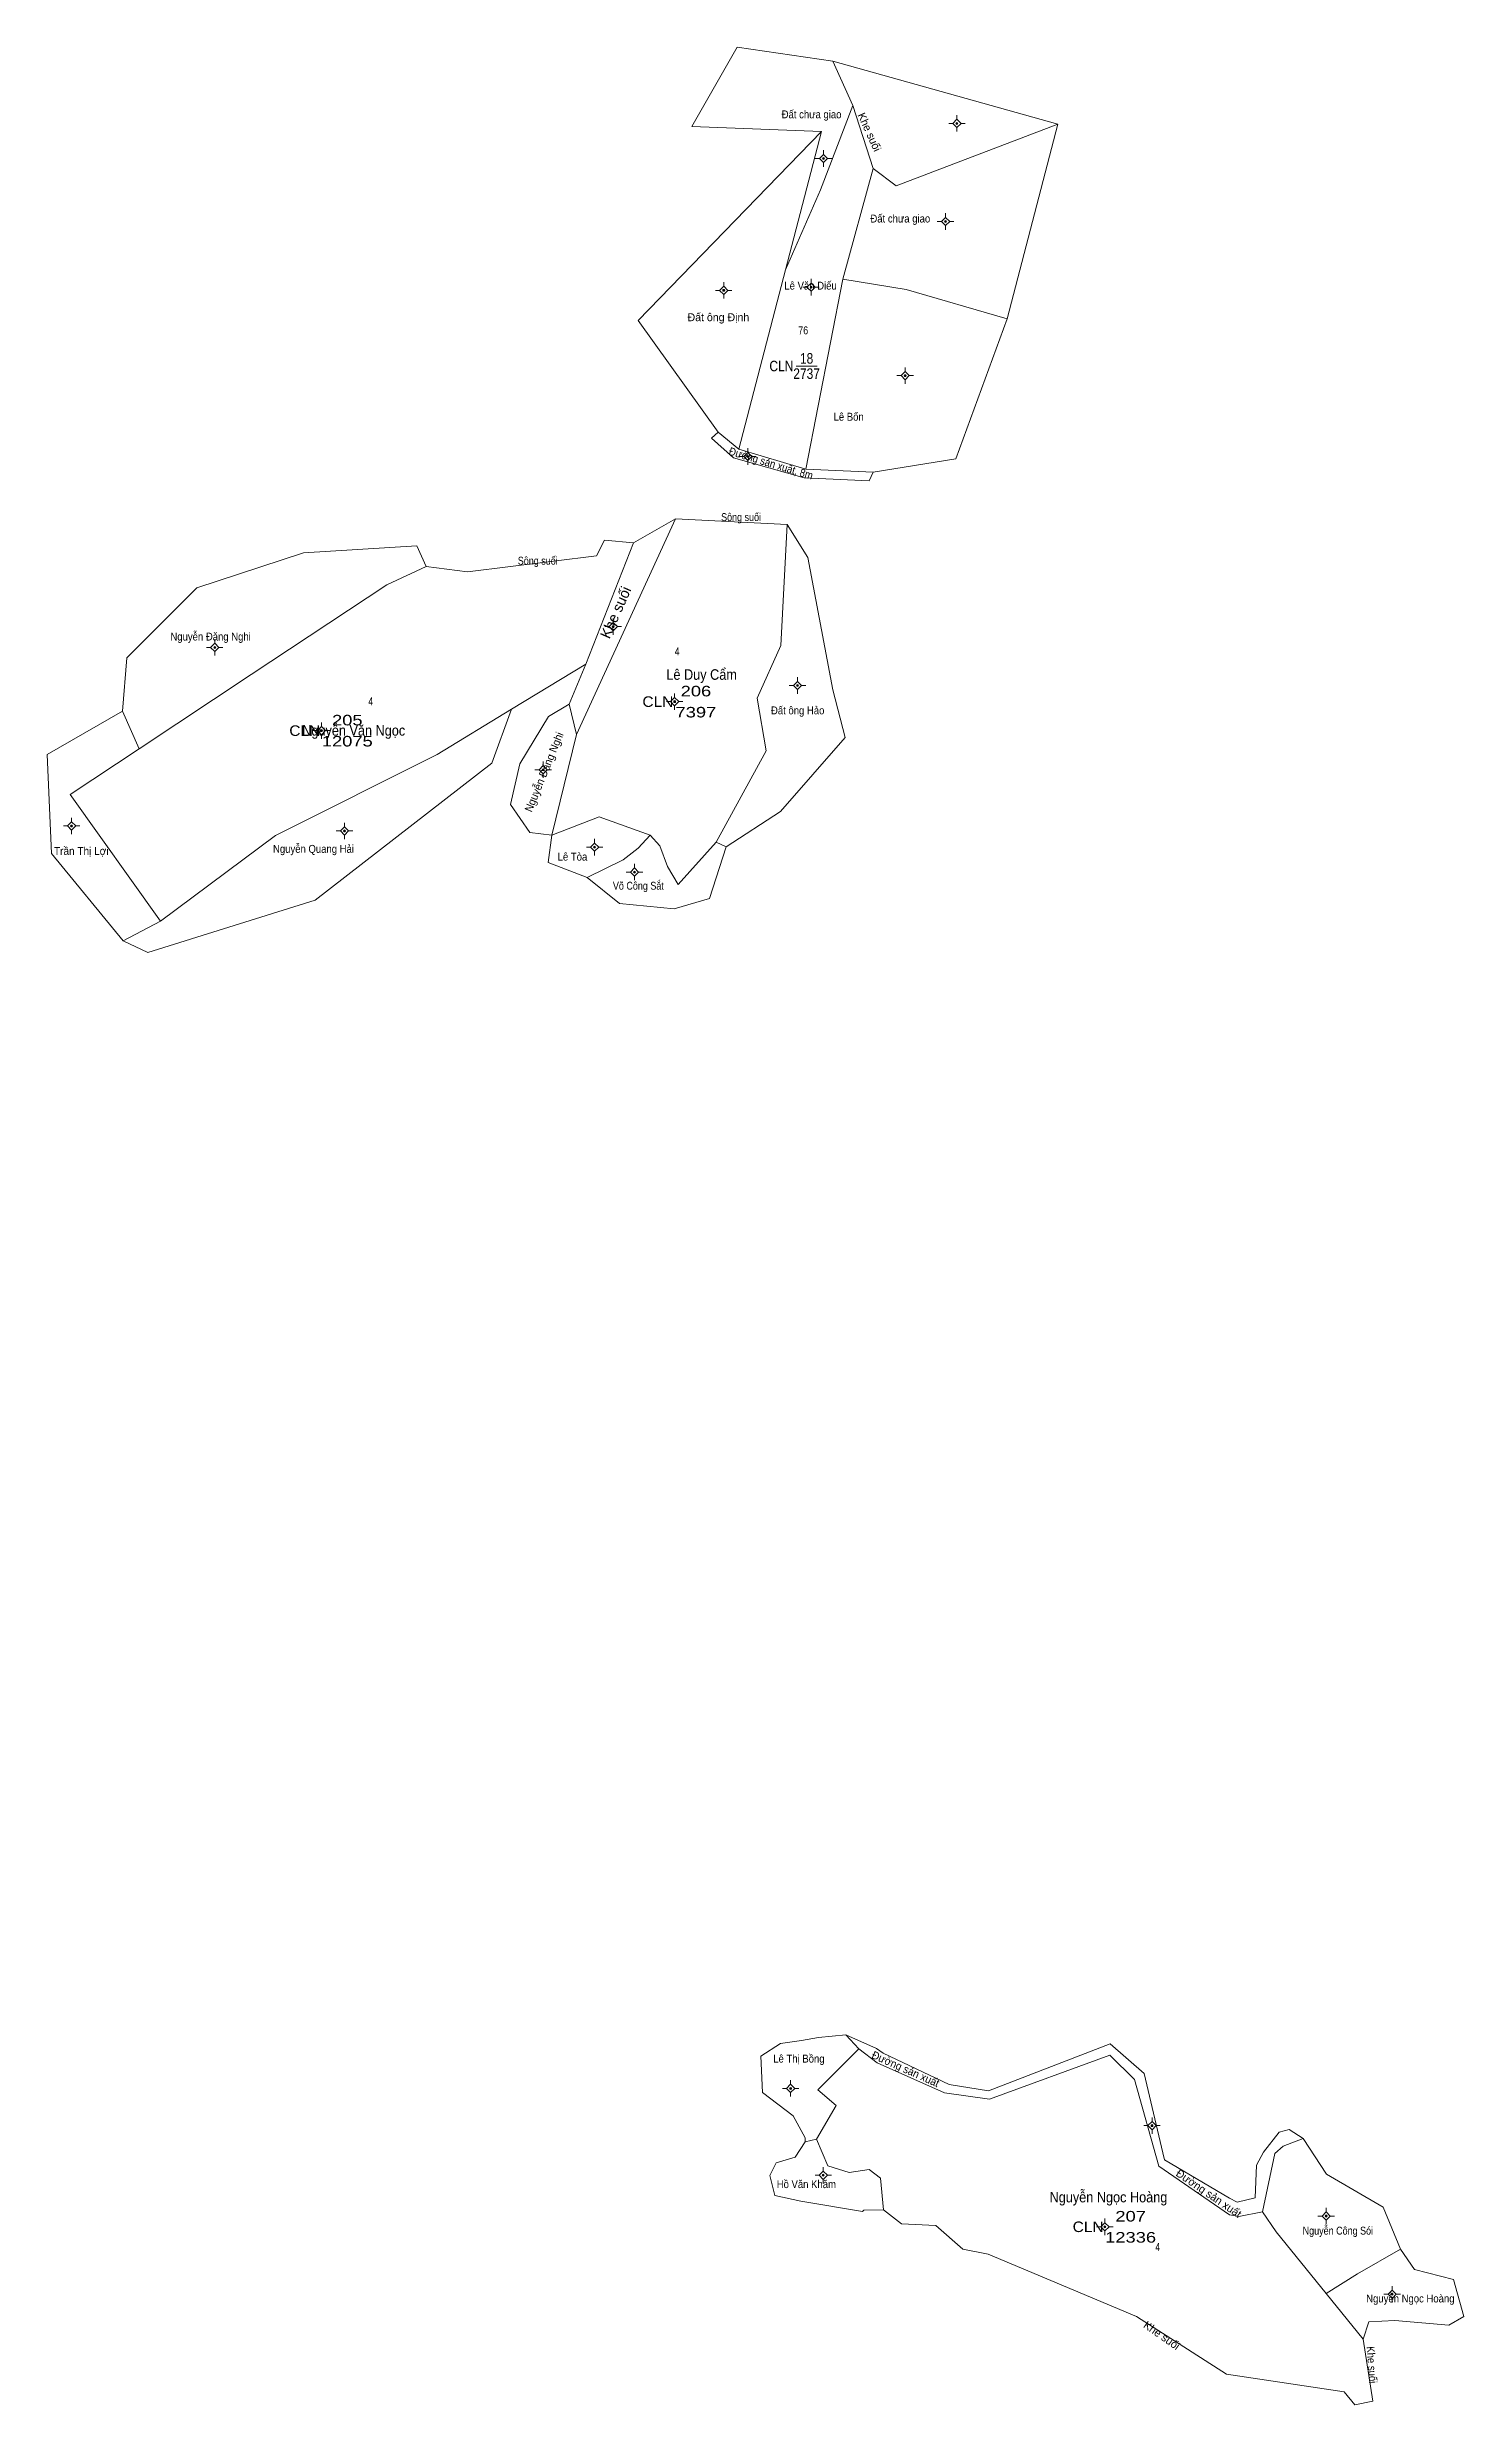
# Model space of a CAD drawing. Header units: metres. Extents: x 536635 to 538419, y 1845904 to 1847311.
# Drawn here: x 537882 to 538419, y 1845904 to 1846799 of the extents above; entities that cross this region are included whole.
import ezdxf
from ezdxf.enums import TextEntityAlignment as Align

# ---------------------------------------------------------------- set-up
doc = ezdxf.new("R2010")
doc.units = ezdxf.units.M
doc.header["$LTSCALE"] = 1.2
for name, color, linetype, lineweight in [('10', 7, 'Continuous', 13), ('11', 7, 'Continuous', 13), ('7', 7, 'Continuous', 13)]:
    doc.layers.add(name, color=color, linetype=linetype, lineweight=lineweight)
for name, color, linetype in [('2', 7, 'Continuous'), ('22', 7, 'Continuous'), ('3', 7, 'Continuous'), ('4', 7, 'Continuous'), ('5', 7, 'Continuous'), ('8', 7, 'Continuous')]:
    doc.layers.add(name, color=color, linetype=linetype)

msp = doc.modelspace()

# ---------------------------------------------------------------- hatches: boundary and pattern name
at = {"layer": '11'}
for points in [[(538227.164, 1846770.15, 1), (538226.414, 1846770.15, 1)], [(538176.514, 1846756.84, 1), (538175.764, 1846756.84, 1)], [(538222.844, 1846732.9, 1), (538222.094, 1846732.9, 1)], [(538138.644, 1846706.8, 1), (538137.894, 1846706.8, 1)], [(538171.794, 1846707.99, 1), (538171.044, 1846707.99, 1)], [(538207.514, 1846674.42, 1), (538206.764, 1846674.42, 1)], [(538147.804, 1846643.73, 1), (538147.054, 1846643.73, 1)], [(538096.724, 1846579.18, 1), (538095.974, 1846579.18, 1)], [(537945.484, 1846571.3, 1), (537944.734, 1846571.3, 1)], [(538166.644, 1846556.83, 1), (538165.894, 1846556.83, 1)], [(538120.034, 1846550.72, 1), (538119.284, 1846550.72, 1)], [(537986.024, 1846539.71, 1), (537985.274, 1846539.71, 1)], [(538070.124, 1846524.88, 1), (538069.374, 1846524.88, 1)], [(537891.154, 1846503.53, 1), (537890.404, 1846503.53, 1)], [(537994.734, 1846501.64, 1), (537993.984, 1846501.64, 1)], [(538089.654, 1846495.51, 1), (538088.904, 1846495.51, 1)], [(538104.794, 1846486.06, 1), (538104.044, 1846486.06, 1)], [(538164.054, 1846024.48, 1), (538163.304, 1846024.48, 1)], [(538301.194, 1846010.35, 1), (538300.444, 1846010.35, 1)], [(538176.444, 1845991.52, 1), (538175.694, 1845991.52, 1)], [(538367.274, 1845976.05, 1), (538366.524, 1845976.05, 1)], [(538283.314, 1845971.97, 1), (538282.564, 1845971.97, 1)], [(538392.344, 1845946.35, 1), (538391.594, 1845946.35, 1)]]:
    msp.add_hatch(color=256, dxfattribs=at).paths.add_polyline_path(points)

# ---------------------------------------------------------------- linework, layer by layer
at = {"layer": '10'}
for p, q in [((538175.41, 1846767.06), (538161.73, 1846714.61)), ((538161.73, 1846714.61), (538143.97, 1846646.54)), ((538183.44, 1846711.04), (538169.39, 1846638.99)), ((538183.44, 1846711.04), (538207.49, 1846707.09)), ((538133.7, 1846650.68), (538136.14, 1846652.98)), ((538136.14, 1846652.98), (538143.97, 1846646.54)), ((538143.97, 1846646.54), (538169.39, 1846638.99)), ((538169.39, 1846638.99), (538194.97, 1846637.81)), ((538194.97, 1846637.81), (538193.46, 1846634.49)), ((538104, 1846611), (538119.94, 1846620.1)), ((538162.34, 1846618), (538119.94, 1846620.1)), ((538079.58, 1846549.77), (538086, 1846565)), ((538082.4, 1846538.26), (538079.58, 1846549.77)), ((537916.44, 1846532.81), (537910.14, 1846547.05)), ((538139.24, 1846495.67), (538135.43, 1846497.43)), ((537910.37, 1846460.01), (537924.55, 1846467.43)), ((538189.54, 1846039.54), (538184.64, 1846044.79)), ((538196.24, 1846039.57), (538184.64, 1846044.79)), ((538173.48, 1846005.22), (538169.22, 1846004.17)), ((538378.84, 1845954.09), (538395.19, 1845963.42)), ((538366.9, 1845946.61), (538378.84, 1845954.09)), ((538380.92, 1845929.28), (538366.9, 1845946.61)), ((538383.1, 1845935.95), (538380.92, 1845929.28))]:
    msp.add_line(p, q, dxfattribs=at)
for points in [[(538175.41, 1846767.06), (538126.12, 1846768.95), (538143.34, 1846799.08), (538179.69, 1846793.81)], [(538187.26, 1846777), (538179.69, 1846793.81), (538265.11, 1846769.87), (538245.87, 1846695.93), (538207.49, 1846707.09)], [(538187.26, 1846777), (538175, 1846745), (538161.73, 1846714.61)], [(538183.44, 1846711.04), (538195, 1846753), (538187.26, 1846777)], [(538136.14, 1846652.98), (538105.76, 1846695.38), (538175.41, 1846767.06)], [(538195, 1846753), (538203.75, 1846746.49), (538265.11, 1846769.87)], [(538245.87, 1846695.93), (538226.43, 1846642.88), (538194.97, 1846637.81)], [(538133.7, 1846650.68), (538141.94, 1846643.3), (538168.75, 1846635.66), (538193.46, 1846634.49)], [(538119.94, 1846620.1), (538082.4, 1846538.26), (538073, 1846500)], [(538025.29, 1846602.05), (538041, 1846600), (538090, 1846606), (538093, 1846612), (538104, 1846611)], [(538104, 1846611), (538086, 1846565), (538057.76, 1846547.82), (538029.51, 1846530.63)], [(538135.43, 1846497.43), (538154.36, 1846532), (538151, 1846552), (538160, 1846572), (538162.34, 1846618)], [(538139.24, 1846495.67), (538159.79, 1846509.06), (538184.37, 1846537.17), (538179.69, 1846555.14), (538170.23, 1846605.41), (538162.34, 1846618)], [(538025.29, 1846602.05), (538021.85, 1846609.79), (537978.82, 1846607.16), (537938.26, 1846593.89), (537911.73, 1846567.36), (537910.14, 1846547.05)], [(537916.44, 1846532.81), (537959, 1846561), (538010.38, 1846595), (538025.29, 1846602.05)], [(538073, 1846500), (538064.66, 1846501.01), (538057.38, 1846511.64), (538060.89, 1846527.07), (538071.82, 1846545.03), (538079.58, 1846549.77)], [(537910.14, 1846547.05), (537881.51, 1846530.66), (537883.21, 1846493.06), (537910.37, 1846460.01)], [(537910.37, 1846460.01), (537919.69, 1846455.47), (537983.29, 1846475.39), (538050.3, 1846527.4), (538057.76, 1846547.82)], [(537924.55, 1846467.43), (537890.29, 1846515.54), (537916.44, 1846532.81)], [(537924.55, 1846467.43), (537968.23, 1846499.95), (538029.51, 1846530.63)], [(538073, 1846500), (538091, 1846507), (538110.36, 1846500)], [(538086.47, 1846484.03), (538071.64, 1846489.69), (538073, 1846500)], [(538110.36, 1846500), (538105.81, 1846495.14), (538100.13, 1846490.67), (538086.47, 1846484.03)], [(538139.24, 1846495.67), (538132.91, 1846476.03), (538119.45, 1846472.12), (538098.77, 1846474.07), (538086.47, 1846484.03)], [(538110.36, 1846500), (538114, 1846496), (538116.92, 1846488.2)], [(538135.43, 1846497.43), (538121.05, 1846481.35), (538116.92, 1846488.2)], [(538184.64, 1846044.79), (538174.22, 1846043.8), (538167.78, 1846042.63), (538159.78, 1846041.46), (538152.36, 1846036.77), (538152.95, 1846022.91), (538164.65, 1846014.12), (538169.14, 1846005.73), (538169.22, 1846004.17)], [(538173.48, 1846005.22), (538181, 1846018), (538174, 1846024), (538189.54, 1846039.54)], [(538189.54, 1846039.54), (538196.57, 1846034.17), (538222.12, 1846022.77), (538239.19, 1846020.34), (538284.84, 1846037.1), (538294.2, 1846027.86), (538303.4, 1845995), (538330.29, 1845976.56), (538333.73, 1845975.92), (538342.8, 1845977.6)], [(538304.98, 1846000), (538297.9, 1846030.19), (538284.88, 1846041.37), (538238.77, 1846023.56), (538223.89, 1846025.92), (538198.75, 1846037.81), (538196.24, 1846039.57)], [(538198.9, 1845978.44), (538191.48, 1845978.3), (538190.92, 1845977.82), (538167.5, 1845981.73), (538157.74, 1845983.87), (538155.78, 1845991.49), (538158.13, 1845996.18), (538165.35, 1845998.33), (538169.22, 1846004.17)], [(538198.9, 1845978.44), (538197.81, 1845990.39), (538193.46, 1845993.77), (538185.91, 1845992.56), (538177.78, 1845995.16), (538173.48, 1846005.22)], [(538358.14, 1846005.49), (538352.92, 1846008.9), (538349.06, 1846007.9), (538343.18, 1846000.24), (538340.54, 1845995.36), (538340.01, 1845983), (538333.09, 1845981.3), (538330.19, 1845982.78), (538305.58, 1845997.43), (538304.98, 1846000)], [(538342.8, 1845977.6), (538347.41, 1845999.84), (538350.58, 1846002.57), (538358.14, 1846005.49)], [(538395.19, 1845963.42), (538388.55, 1845979.44), (538367.07, 1845991.95), (538358.14, 1846005.49)], [(538377.76, 1845904.4), (538373.81, 1845909.37), (538329.15, 1845916.05), (538294.99, 1845937.94), (538238.69, 1845961.58), (538229.04, 1845963.51), (538218.72, 1845972.44), (538205.69, 1845973.14), (538198.9, 1845978.44)], [(538366.9, 1845946.61), (538347.96, 1845970.02), (538342.8, 1845977.6)], [(538395.19, 1845963.42), (538400.42, 1845955.74), (538415.26, 1845952.02), (538419.17, 1845937.94), (538413.51, 1845934.62), (538392.99, 1845936.38), (538383.1, 1845935.95)], [(538380.92, 1845929.28), (538384.61, 1845905.79), (538377.76, 1845904.4)]]:
    msp.add_lwpolyline(points, dxfattribs=at)
at = {"layer": '11'}
for p, q in [((538226.79, 1846773.28), (538226.79, 1846771.71)), ((538225.23, 1846770.15), (538223.66, 1846770.15)), ((538226.79, 1846768.59), (538226.79, 1846767.02)), ((538229.92, 1846770.15), (538228.35, 1846770.15)), ((538174.58, 1846756.84), (538173.02, 1846756.84)), ((538176.14, 1846759.96), (538176.14, 1846758.4)), ((538176.14, 1846755.28), (538176.14, 1846753.72)), ((538179.26, 1846756.84), (538177.7, 1846756.84)), ((538222.47, 1846736.02), (538222.47, 1846734.46)), ((538220.91, 1846732.9), (538219.34, 1846732.9)), ((538222.47, 1846731.34), (538222.47, 1846729.78)), ((538225.6, 1846732.9), (538224.03, 1846732.9)), ((538138.27, 1846709.92), (538138.27, 1846708.36)), ((538171.42, 1846711.12), (538171.42, 1846709.55)), ((538136.71, 1846706.8), (538135.14, 1846706.8)), ((538138.27, 1846705.24), (538138.27, 1846703.68)), ((538141.4, 1846706.8), (538139.83, 1846706.8)), ((538169.86, 1846707.99), (538168.3, 1846707.99)), ((538171.42, 1846706.43), (538171.42, 1846704.86)), ((538174.55, 1846707.99), (538172.98, 1846707.99)), ((538205.58, 1846674.42), (538204.02, 1846674.42)), ((538207.14, 1846677.54), (538207.14, 1846675.98)), ((538210.26, 1846674.42), (538208.7, 1846674.42)), ((538207.14, 1846672.86), (538207.14, 1846671.3)), ((538147.43, 1846646.86), (538147.43, 1846645.29)), ((538145.87, 1846643.73), (538144.31, 1846643.73)), ((538147.43, 1846642.17), (538147.43, 1846640.6)), ((538150.56, 1846643.73), (538148.99, 1846643.73)), ((538094.79, 1846579.18), (538093.22, 1846579.18)), ((538096.35, 1846582.3), (538096.35, 1846580.74)), ((538096.35, 1846577.62), (538096.35, 1846576.06)), ((538099.48, 1846579.18), (538097.91, 1846579.18)), ((537943.55, 1846571.3), (537941.98, 1846571.3)), ((537945.11, 1846574.42), (537945.11, 1846572.86)), ((537945.11, 1846569.74), (537945.11, 1846568.18)), ((537948.24, 1846571.3), (537946.67, 1846571.3)), ((538166.27, 1846559.96), (538166.27, 1846558.39)), ((538118.1, 1846550.72), (538116.54, 1846550.72)), ((538119.66, 1846553.84), (538119.66, 1846552.28)), ((538119.66, 1846549.16), (538119.66, 1846547.6)), ((538122.78, 1846550.72), (538121.22, 1846550.72)), ((538164.71, 1846556.83), (538163.14, 1846556.83)), ((538166.27, 1846555.27), (538166.27, 1846553.7)), ((538169.4, 1846556.83), (538167.83, 1846556.83)), ((537984.09, 1846539.71), (537982.52, 1846539.71)), ((537985.65, 1846542.84), (537985.65, 1846541.27)), ((537988.78, 1846539.71), (537987.21, 1846539.71)), ((537985.65, 1846538.15), (537985.65, 1846536.58)), ((538068.19, 1846524.88), (538066.62, 1846524.88)), ((538069.75, 1846528), (538069.75, 1846526.44)), ((538069.75, 1846523.32), (538069.75, 1846521.76)), ((538072.88, 1846524.88), (538071.31, 1846524.88)), ((537889.22, 1846503.53), (537887.66, 1846503.53)), ((537890.78, 1846506.66), (537890.78, 1846505.09)), ((537893.9, 1846503.53), (537892.34, 1846503.53)), ((537994.36, 1846504.76), (537994.36, 1846503.2)), ((537890.78, 1846501.97), (537890.78, 1846500.4)), ((537992.8, 1846501.64), (537991.24, 1846501.64)), ((537994.36, 1846500.08), (537994.36, 1846498.52)), ((537997.48, 1846501.64), (537995.92, 1846501.64)), ((538087.72, 1846495.51), (538086.16, 1846495.51)), ((538089.28, 1846498.64), (538089.28, 1846497.07)), ((538092.4, 1846495.51), (538090.84, 1846495.51)), ((538089.28, 1846493.95), (538089.28, 1846492.38)), ((538102.86, 1846486.06), (538101.3, 1846486.06)), ((538104.42, 1846489.18), (538104.42, 1846487.62)), ((538107.55, 1846486.06), (538105.98, 1846486.06)), ((538104.42, 1846484.5), (538104.42, 1846482.94)), ((538162.12, 1846024.48), (538160.56, 1846024.48)), ((538163.68, 1846027.6), (538163.68, 1846026.04)), ((538163.68, 1846022.92), (538163.68, 1846021.36)), ((538166.81, 1846024.48), (538165.24, 1846024.48)), ((538300.82, 1846013.48), (538300.82, 1846011.91)), ((538299.26, 1846010.35), (538297.69, 1846010.35)), ((538300.82, 1846008.79), (538300.82, 1846007.22)), ((538303.94, 1846010.35), (538302.38, 1846010.35)), ((538176.07, 1845994.64), (538176.07, 1845993.08)), ((538174.51, 1845991.52), (538172.94, 1845991.52)), ((538176.07, 1845989.96), (538176.07, 1845988.4)), ((538179.19, 1845991.52), (538177.63, 1845991.52)), ((538365.34, 1845976.05), (538363.78, 1845976.05)), ((538366.9, 1845979.18), (538366.9, 1845977.61)), ((538370.02, 1845976.05), (538368.46, 1845976.05)), ((538281.38, 1845971.97), (538279.81, 1845971.97)), ((538282.94, 1845975.1), (538282.94, 1845973.53)), ((538282.94, 1845970.41), (538282.94, 1845968.84)), ((538286.06, 1845971.97), (538284.5, 1845971.97)), ((538366.9, 1845974.49), (538366.9, 1845972.92)), ((538391.97, 1845949.48), (538391.97, 1845947.91)), ((538390.41, 1845946.35), (538388.84, 1845946.35)), ((538391.97, 1845944.79), (538391.97, 1845943.22)), ((538395.1, 1845946.35), (538393.53, 1845946.35))]:
    msp.add_line(p, q, dxfattribs=at)
for points in [[(538226.79, 1846771.71), (538225.23, 1846770.15), (538226.79, 1846768.59), (538228.35, 1846770.15)], [(538176.14, 1846758.4), (538174.58, 1846756.84), (538176.14, 1846755.28), (538177.7, 1846756.84)], [(538222.47, 1846734.46), (538220.91, 1846732.9), (538222.47, 1846731.34), (538224.03, 1846732.9)], [(538171.42, 1846709.55), (538169.86, 1846707.99), (538171.42, 1846706.43), (538172.98, 1846707.99)], [(538138.27, 1846708.36), (538136.71, 1846706.8), (538138.27, 1846705.24), (538139.83, 1846706.8)], [(538207.14, 1846675.98), (538205.58, 1846674.42), (538207.14, 1846672.86), (538208.7, 1846674.42)], [(538147.43, 1846645.29), (538145.87, 1846643.73), (538147.43, 1846642.17), (538148.99, 1846643.73)], [(538096.35, 1846580.74), (538094.79, 1846579.18), (538096.35, 1846577.62), (538097.91, 1846579.18)], [(537945.11, 1846572.86), (537943.55, 1846571.3), (537945.11, 1846569.74), (537946.67, 1846571.3)], [(538166.27, 1846558.39), (538164.71, 1846556.83), (538166.27, 1846555.27), (538167.83, 1846556.83)], [(538119.66, 1846552.28), (538118.1, 1846550.72), (538119.66, 1846549.16), (538121.22, 1846550.72)], [(537985.65, 1846541.27), (537984.09, 1846539.71), (537985.65, 1846538.15), (537987.21, 1846539.71)], [(538069.75, 1846526.44), (538068.19, 1846524.88), (538069.75, 1846523.32), (538071.31, 1846524.88)], [(537890.78, 1846505.09), (537889.22, 1846503.53), (537890.78, 1846501.97), (537892.34, 1846503.53)], [(537994.36, 1846503.2), (537992.8, 1846501.64), (537994.36, 1846500.08), (537995.92, 1846501.64)], [(538089.28, 1846497.07), (538087.72, 1846495.51), (538089.28, 1846493.95), (538090.84, 1846495.51)], [(538104.42, 1846487.62), (538102.86, 1846486.06), (538104.42, 1846484.5), (538105.98, 1846486.06)], [(538163.68, 1846026.04), (538162.12, 1846024.48), (538163.68, 1846022.92), (538165.24, 1846024.48)], [(538300.82, 1846011.91), (538299.26, 1846010.35), (538300.82, 1846008.79), (538302.38, 1846010.35)], [(538176.07, 1845993.08), (538174.51, 1845991.52), (538176.07, 1845989.96), (538177.63, 1845991.52)], [(538366.9, 1845977.61), (538365.34, 1845976.05), (538366.9, 1845974.49), (538368.46, 1845976.05)], [(538282.94, 1845973.53), (538281.38, 1845971.97), (538282.94, 1845970.41), (538284.5, 1845971.97)], [(538391.97, 1845947.91), (538390.41, 1845946.35), (538391.97, 1845944.79), (538393.53, 1845946.35)]]:
    msp.add_lwpolyline(points, close=True, dxfattribs=at)
for centre in [(538226.789, 1846770.15), (538176.139, 1846756.84), (538222.469, 1846732.9), (538138.269, 1846706.8), (538171.419, 1846707.99), (538207.139, 1846674.42), (538147.429, 1846643.73), (538096.349, 1846579.18), (537945.109, 1846571.3), (538166.269, 1846556.83), (538119.659, 1846550.72), (537985.649, 1846539.71), (538069.749, 1846524.88), (537890.779, 1846503.53), (537994.359, 1846501.64), (538089.279, 1846495.51), (538104.419, 1846486.06), (538163.679, 1846024.48), (538300.819, 1846010.35), (538176.069, 1845991.52), (538366.899, 1845976.05), (538282.939, 1845971.97), (538391.969, 1845946.35)]:
    msp.add_circle(centre, 0.375, dxfattribs=at)
at = {"layer": '7'}
msp.add_line((538165.72, 1846678.08), (538173.75, 1846678.08), dxfattribs=at)

# ---------------------------------------------------------------- texts
at = {"layer": '2'}
for s, height, width, p in [('Đất chưa giao', 3, 0.9, (538171.62, 1846772.09)), ('Đất chưa giao', 3, 0.9, (538205.3, 1846732.54)), ('Lê Văn Diếu', 3, 0.9, (538171.235, 1846707.09)), ('Lê Bốn', 3, 0.9, (538185.69, 1846657.33)), ('Nguyễn Đăng Nghi', 3, 0.9, (537943.545, 1846573.91)), ('Lê Duy Cẩm', 4, 0.9, (538129.89, 1846559.01)), ('Đất ông Hảo', 3, 0.9, (538166.35, 1846545.9)), ('Nguyễn Văn Ngọc', 4, 0.9, (537997.855, 1846537.8)), ('Trần Thị Lợi', 3, 0.95, (537894.45, 1846492.56)), ('Nguyễn Quang Hải', 3, 0.9, (537982.59, 1846493.35)), ('Lê Tòa', 3, 0.9, (538080.875, 1846490.4)), ('Võ Công Sắt', 3, 0.85, (538105.89, 1846479.36)), ('Lê Thị Bồng', 3, 0.9, (538166.82, 1846034.28)), ('Hồ Văn Khăm', 3, 0.9, (538169.635, 1845986.65)), ('Nguyễn Ngọc Hoàng', 4, 0.9, (538284.295, 1845981.23)), ('Nguyễn Công Sói', 3, 0.85, (538371.355, 1845969)), ('Nguyễn Ngọc Hoàng', 3, 0.9, (538398.865, 1845943.26))]:
    msp.add_text(s, height=height, dxfattribs=dict(at, width=width)).set_placement(p, align=Align.CENTER)
msp.add_text('Đất ông Định', height=3, dxfattribs=at).set_placement((538136.255, 1846695.09), align=Align.CENTER)
at = {"layer": '2', "width": 0.95}
msp.add_text('Nguyễn Đăng Nghi', height=3, rotation=67.771, dxfattribs=at).set_placement((538071.471, 1846523.473), align=Align.CENTER)
at = {"layer": '22'}
for height, rotation, p in [(3, 294.298, (538192.203, 1846766.237)), (4, 66.159, (538099.107, 1846583.787)), (3, 325.038, (538303.655, 1845929.512))]:
    msp.add_text('Khe suối', height=height, rotation=rotation, dxfattribs=at).set_placement(p, align=Align.CENTER)
at = {"layer": '22', "width": 0.9}
for s, rotation, p in [('Đường sản xuất, 8m', 343.266, (538155.798, 1846639.705)), ('Khe suối', 274.172, (538382.746, 1845919.489))]:
    msp.add_text(s, height=3, rotation=rotation, dxfattribs=at).set_placement(p, align=Align.CENTER)
at = {"layer": '22', "width": 0.85}
for p in [(538144.865, 1846619.25), (538067.705, 1846602.7)]:
    msp.add_text('Sông suối', height=3, dxfattribs=at).set_placement(p, align=Align.CENTER)
at = {"layer": '3'}
for width, p in [(0.85, (538164.72, 1846676.08)), (1.1, (538119.19, 1846548.72)), (1.1, (537985.18, 1846537.71)), (1.1, (538282.47, 1845969.97))]:
    msp.add_text('CLN', height=4, dxfattribs=dict(at, width=width)).set_placement(p, align=Align.RIGHT)
at = {"layer": '4'}
for s, width, p in [('18', 0.85, (538169.73, 1846678.97)), ('206', 1.3, (538127.73, 1846552.72)), ('205', 1.3, (537995.42, 1846541.71)), ('207', 1.3, (538292.71, 1845973.97))]:
    msp.add_text(s, height=4, dxfattribs=dict(at, width=width)).set_placement(p, align=Align.CENTER)
at = {"layer": '5'}
for s, width, p in [('2737', 0.85, (538169.74, 1846673.19)), ('7397', 1.3, (538127.725, 1846544.72)), ('12075', 1.3, (537995.41, 1846533.71)), ('12336', 1.3, (538292.7, 1845965.97))]:
    msp.add_text(s, height=4, dxfattribs=dict(at, width=width)).set_placement(p, align=Align.CENTER)
at = {"layer": '7'}
for s, width, p in [('76', 0.85, (538168.44, 1846690.12)), ('4', 0.8, (538120.605, 1846568.28)), ('4', 0.8, (538004.295, 1846549.31)), ('4', 0.8, (538302.965, 1845962.77))]:
    msp.add_text(s, height=3, dxfattribs=dict(at, width=width)).set_placement(p, align=Align.CENTER)
at = {"layer": '8', "width": 0.95}
msp.add_text('Đường sản xuất', height=3, rotation=335.954, dxfattribs=at).set_placement((538206.684, 1846030.478), align=Align.CENTER)
at = {"layer": '8'}
msp.add_text('Đường sản xuất', height=3, rotation=325.559, dxfattribs=at).set_placement((538321.532, 1845983.382), align=Align.CENTER)

doc.saveas('drawing.dxf')
